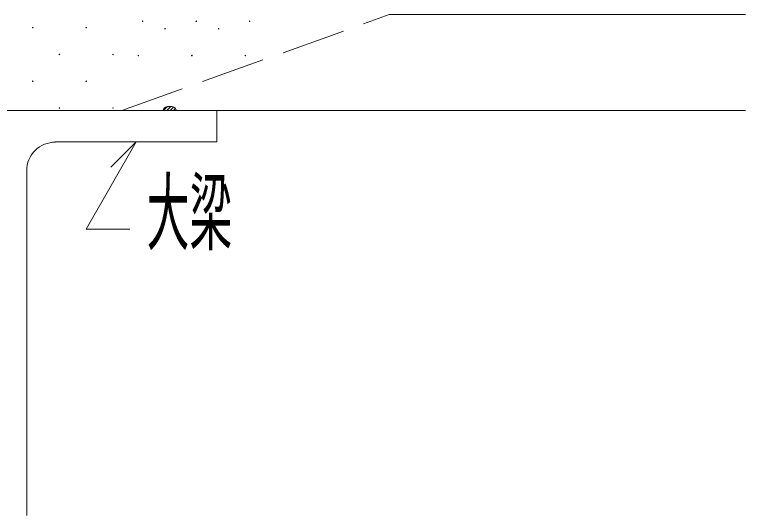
# Model space of a CAD drawing. Units: millimetres, scale not verified. Extents: x -2848 to 2851, y -2045 to 2045.
# Drawn here: x 1951.4 to 2224.7, y -1755.2 to -1568 of the extents above; entities that cross this region are included whole.
import ezdxf
from ezdxf.enums import TextEntityAlignment as Align

# ---------------------------------------------------------------- set-up
doc = ezdxf.new("R2010")
doc.units = ezdxf.units.MM
doc.header["$LTSCALE"] = 8
doc.linetypes.add('DASHED3', pattern=[4, 3, -1])
doc.layers.add('0-0_0', color=4, linetype='Continuous', lineweight=9)
doc.layers.add('1-0_TOKKI', color=7, linetype='Continuous', lineweight=18)
doc.layers.add('0-B_96', color=7, linetype='Continuous')
doc.styles.add('ＭＳ ゴシック', font='')
doc.styles.get('ＭＳ ゴシック').set_extended_font_data('MS Gothic')

msp = doc.modelspace()

# ---------------------------------------------------------------- linework, layer by layer
at = {"layer": '0-0_0', "color": 2, "lineweight": 18}
for p, q in [((2091.514, -1568.034), (2224.674, -1568.034)), ((2224.674, -1603.866), (1991.514, -1603.866))]:
    msp.add_line(p, q, dxfattribs=at)
at = {"layer": '0-0_0'}
for p, q in [((1991.514, -1603.866), (1910.782, -1603.866)), ((2007.022, -1603.866), (2008.393, -1602.483)), ((2008.278, -1603.866), (2009.782, -1602.349)), ((2009.534, -1603.866), (2010.791, -1602.597)), ((2010.777, -1603.866), (2011.538, -1603.091)), ((2027.037, -1615.6), (2027.037, -1603.866)), ((1966.643, -1615.6), (2027.037, -1615.6)), ((1956.002, -1755.213), (1956.002, -1626.339))]:
    msp.add_line(p, q, dxfattribs=at)
for points in [[(2011.874, -1603.859), (2011.836, -1603.594), (2011.723, -1603.336), (2011.54, -1603.094), (2011.291, -1602.875), (2010.984, -1602.687), (2010.629, -1602.534), (2010.236, -1602.422), (2009.817, -1602.352), (2009.385, -1602.329), (2008.953, -1602.352), (2008.534, -1602.422), (2008.14, -1602.534), (2007.785, -1602.687), (2007.478, -1602.875), (2007.23, -1603.094), (2007.046, -1603.336), (2006.934, -1603.594), (2006.896, -1603.859)], [(1994.482, -1648.18), (1978.199, -1648.18), (1996.84, -1615.6), (1987.425, -1625.101)]]:
    msp.add_lwpolyline(points, dxfattribs=at)
for centre in [(1999.29, -1570.494), (2019.29, -1570.494), (2039.29, -1570.494), (1958.162, -1572.922), (1978.162, -1572.922), (2007.659, -1573.33), (2027.659, -1573.33), (1968.162, -1582.922), (1988.162, -1582.922), (1997.659, -1583.33), (2017.659, -1583.33), (2037.659, -1583.33), (1958.162, -1592.922), (1978.162, -1592.922), (1968.162, -1602.922), (1988.162, -1602.922)]:
    msp.add_circle(centre, 0.1, dxfattribs=at)
msp.add_ellipse((1966.643, -1626.339), major_axis=(10.738, 0), ratio=0.991012, start_param=1.5707963, end_param=3.1415927, dxfattribs=at)
at = {"layer": '1-0_TOKKI', "color": 2, "linetype": 'DASHED3'}
msp.add_line((1991.514, -1603.866), (2091.514, -1568.034), dxfattribs=at)

# ---------------------------------------------------------------- texts
at = {"layer": '0-B_96', "style": 'ＭＳ ゴシック', "width": 0.5}
msp.add_text('大梁', height=23.46, dxfattribs=at).set_placement((2000.774, -1660.602), align=Align.BOTTOM_LEFT)

doc.saveas('drawing.dxf')
